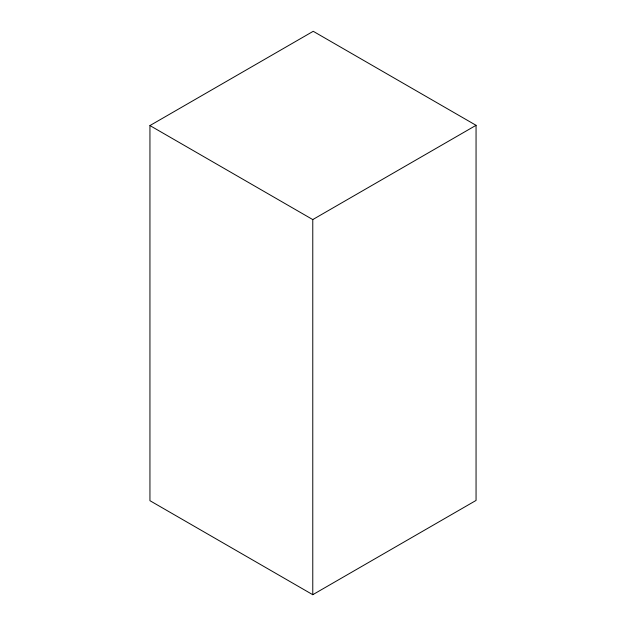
<?xml version="1.0" encoding="UTF-8"?>
<svg xmlns="http://www.w3.org/2000/svg" width="626" height="626" viewBox="0 0 626 626"><rect width="100%" height="100%" fill="white"/><g stroke="black" fill="none" stroke-linecap="round" stroke-linejoin="round"><path stroke-width="0.94" d="M149.943 125.568L313.227 31.3L476.057 125.31L476.057 500.432L312.773 594.7L149.943 500.69L149.943 125.568L312.773 219.577L476.057 125.31M312.773 219.577L312.773 594.7"/></g></svg>
